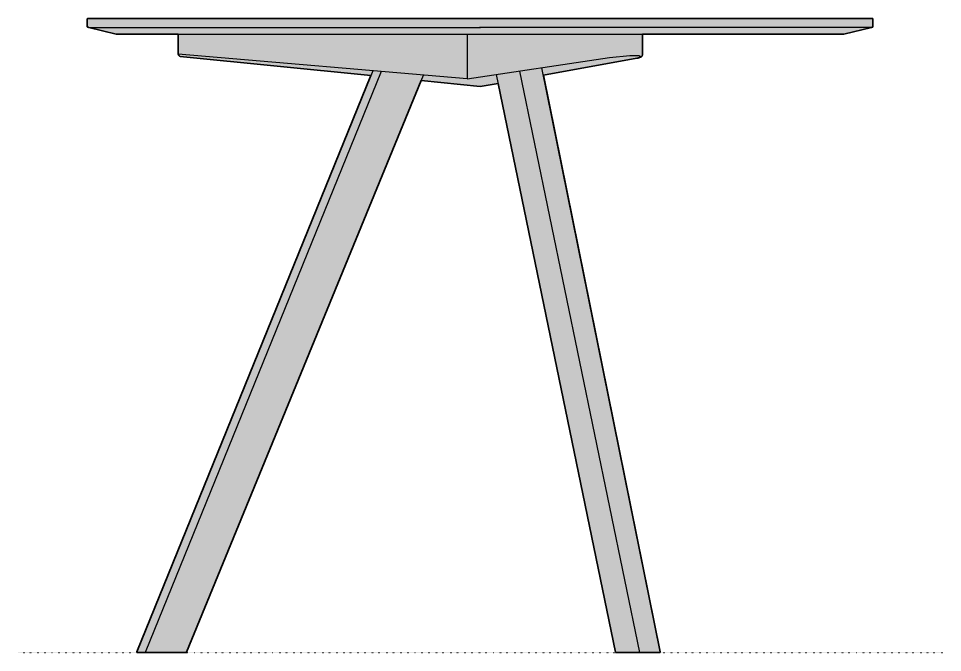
# Model space of a CAD drawing. Header units: millimetres. Extents: x 0 to 2426, y -1359 to 730.
# Drawn here: x 1362 to 2426, y 0 to 730 of the extents above; entities that cross this region are included whole.
import ezdxf

# ---------------------------------------------------------------- set-up
doc = ezdxf.new("R2010")
doc.units = ezdxf.units.MM
doc.linetypes.add('Dots', pattern=[1, 0, -1])
doc.layers.add('Blocks', color=7, linetype='Continuous')
doc.layers.add('Blocks$Fill', color=7, linetype='Continuous', true_color=0xffffff)
for name, color, linetype, lineweight, true_color in [('Blocks$Inner', 7, 'Continuous', 25, 0x007f00), ('Blocks$Outline', 7, 'Continuous', 35, 0xff3f3f), ('Groud', 7, 'Dots', 25, 0x243775)]:
    doc.layers.add(name, color=color, linetype=linetype, lineweight=lineweight, true_color=true_color)

# ---------------------------------------------------------------- blocks, each defined once
blk = doc.blocks.new('CPH 20 Dining Table Ø90 Side')
at = {"layer": 'Blocks$Fill'}
blk.add_hatch(color=256, dxfattribs=at).paths.add_polyline_path([(983.2, 730.1), (532, 730.1), (79.9, 730.1), (79.8, 730.1), (79.8, 730.1), (79.8, 730.1), (79.8, 730.1), (79.7, 730.1), (79.7, 730.1), (79.7, 730.1), (79.7, 730.1), (79.6, 730), (79.6, 730), (79.6, 730), (79.6, 730), (79.5, 730), (79.5, 730), (79.5, 730), (79.5, 730), (79.5, 729.9), (79.4, 729.9), (79.4, 729.9), (79.4, 729.9), (79.4, 729.9), (79.4, 729.9), (79.4, 729.8), (79.3, 729.8), (79.3, 729.8), (79.3, 729.8), (79.3, 729.8), (79.3, 729.7), (79.3, 729.7), (79.3, 729.7), (79.2, 729.7), (79.2, 729.7), (79.2, 729.6), (79.2, 729.6), (79.2, 729.6), (79.2, 729.6), (79.2, 729.5), (79.2, 729.5), (79.2, 729.5), (79.2, 729.5), (79.2, 729.4), (79.2, 720.9), (79.2, 720.9), (79.2, 720.8), (79.2, 720.8), (79.2, 720.8), (79.2, 720.7), (79.2, 720.7), (79.2, 720.7), (79.2, 720.7), (79.2, 720.6), (79.2, 720.6), (79.2, 720.6), (79.2, 720.6), (79.2, 720.5), (79.2, 720.5), (79.2, 720.5), (79.3, 720.5), (79.3, 720.4), (79.3, 720.4), (79.3, 720.4), (79.3, 720.4), (79.3, 720.3), (79.3, 720.3), (79.4, 720.3), (79.4, 720.3), (79.4, 720.3), (79.4, 720.2), (79.4, 720.2), (79.5, 720.2), (79.5, 720.2), (79.6, 720.1), (79.7, 720.1), (79.8, 720), (79.9, 720), (80, 720), (80.2, 719.9), (80.3, 719.9), (80.4, 719.9), (80.5, 719.8), (80.6, 719.8), (80.8, 719.8), (112.6, 712.1), (183.9, 712.1), (183.9, 689.1), (183.9, 689), (184, 688.9), (184, 688.8), (184, 688.7), (184.1, 688.6), (184.1, 688.5), (184.1, 688.4), (184.2, 688.3), (184.2, 688.2), (184.3, 688.1), (184.3, 688), (184.4, 687.9), (184.4, 687.8), (184.5, 687.7), (184.6, 687.6), (184.6, 687.5), (184.7, 687.4), (184.8, 687.3), (184.9, 687.3), (185, 687.2), (185, 687.1), (185.1, 687), (185.2, 687), (185.3, 686.9), (185.4, 686.8), (185.5, 686.8), (185.6, 686.7), (185.7, 686.7), (185.8, 686.6), (185.9, 686.6), (186, 686.5), (186.1, 686.5), (405.7, 664.3), (136.4, 0.7), (136.4, 0.7), (136.4, 0.7), (136.4, 0.6), (136.4, 0.6), (136.4, 0.6), (136.4, 0.6), (136.4, 0.6), (136.4, 0.6), (136.4, 0.5), (136.4, 0.5), (136.4, 0.5), (136.4, 0.5), (136.4, 0.5), (136.4, 0.5), (136.4, 0.4), (136.4, 0.4), (136.4, 0.4), (136.4, 0.4), (136.4, 0.4), (136.4, 0.4), (136.4, 0.3), (136.4, 0.3), (136.4, 0.3), (136.4, 0.3), (136.4, 0.3), (136.4, 0.3), (136.4, 0.2), (136.5, 0.2), (136.5, 0.2), (136.5, 0.2), (136.5, 0.2), (136.5, 0.2), (136.5, 0.2), (136.5, 0.1), (136.5, 0.1), (136.5, 0.1), (136.6, 0.1), (136.6, 0.1), (136.6, 0.1), (136.6, 0.1), (136.6, 0.1), (136.6, 0.1), (136.6, 0.1), (136.7, 0), (136.7, 0), (136.7, 0), (136.7, 0), (136.7, 0), (136.7, 0), (136.8, 0), (136.8, 0), (136.8, 0), (136.8, 0), (136.8, 0), (136.8, 0), (136.9, 0), (136.9, 0), (193.1, 0), (193.1, 0), (193.1, 0), (193.2, 0), (193.2, 0), (193.2, 0), (193.2, 0), (193.2, 0), (193.2, 0), (193.3, 0), (193.3, 0), (193.3, 0), (193.3, 0), (193.3, 0.1), (193.3, 0.1), (193.4, 0.1), (193.4, 0.1), (193.4, 0.1), (193.4, 0.1), (193.4, 0.1), (193.4, 0.1), (193.4, 0.1), (193.5, 0.1), (193.5, 0.2), (193.5, 0.2), (193.5, 0.2), (193.5, 0.2), (193.5, 0.2), (193.5, 0.2), (193.5, 0.2), (193.5, 0.2), (193.6, 0.3), (193.6, 0.3), (193.6, 0.3), (193.6, 0.3), (463.6, 658.5), (531.7, 651.7), (552.2, 655.4), (687.3, 0.4), (687.3, 0.4), (687.3, 0.4), (687.3, 0.3), (687.4, 0.3), (687.4, 0.3), (687.4, 0.3), (687.4, 0.3), (687.4, 0.3), (687.4, 0.3), (687.4, 0.2), (687.4, 0.2), (687.4, 0.2), (687.4, 0.2), (687.4, 0.2), (687.4, 0.2), (687.5, 0.2), (687.5, 0.1), (687.5, 0.1), (687.5, 0.1), (687.5, 0.1), (687.5, 0.1), (687.5, 0.1), (687.5, 0.1), (687.6, 0.1), (687.6, 0.1), (687.6, 0.1), (687.6, 0), (687.6, 0), (687.6, 0), (687.7, 0), (687.7, 0), (687.7, 0), (687.7, 0), (687.7, 0), (687.7, 0), (687.8, 0), (687.8, 0), (687.8, 0), (687.8, 0), (687.8, 0), (738.4, 0), (738.4, 0), (738.4, 0), (738.4, 0), (738.4, 0), (738.5, 0), (738.5, 0), (738.5, 0), (738.5, 0), (738.5, 0), (738.5, 0), (738.6, 0), (738.6, 0), (738.6, 0.1), (738.6, 0.1), (738.6, 0.1), (738.6, 0.1), (738.7, 0.1), (738.7, 0.1), (738.7, 0.1), (738.7, 0.1), (738.7, 0.1), (738.7, 0.1), (738.7, 0.2), (738.7, 0.2), (738.8, 0.2), (738.8, 0.2), (738.8, 0.2), (738.8, 0.2), (738.8, 0.2), (738.8, 0.2), (738.8, 0.3), (738.8, 0.3), (738.8, 0.3), (738.8, 0.3), (738.8, 0.3), (738.9, 0.3), (738.9, 0.4), (738.9, 0.4), (738.9, 0.4), (738.9, 0.4), (738.9, 0.4), (738.9, 0.4), (738.9, 0.5), (738.9, 0.5), (738.9, 0.5), (738.9, 0.5), (738.9, 0.5), (738.9, 0.5), (738.9, 0.6), (738.9, 0.6), (738.9, 0.6), (604.4, 664.9), (712.1, 684.3), (712.7, 684.4), (713.3, 684.5), (713.8, 684.6), (714.4, 684.8), (715, 685), (715.5, 685.1), (716, 685.4), (716.6, 685.6), (717.1, 685.8), (717.2, 685.9), (717.3, 686), (717.4, 686.1), (717.5, 686.2), (717.6, 686.3), (717.7, 686.4), (717.8, 686.5), (717.9, 686.7), (717.9, 686.8), (718, 686.9), (718.1, 687), (718.2, 687.1), (718.2, 687.3), (718.3, 687.4), (718.3, 687.5), (718.4, 687.7), (718.4, 687.8), (718.5, 687.9), (718.5, 688.1), (718.5, 688.2), (718.6, 688.3), (718.6, 688.5), (718.6, 688.6), (718.6, 688.8), (718.6, 688.9), (718.6, 712.1), (950.5, 712.1), (982.3, 719.8), (982.4, 719.8), (982.5, 719.8), (982.6, 719.9), (982.8, 719.9), (982.9, 719.9), (983, 720), (983.1, 720), (983.2, 720), (983.3, 720.1), (983.5, 720.1), (983.6, 720.2), (983.6, 720.2), (983.6, 720.2), (983.6, 720.2), (983.6, 720.3), (983.7, 720.3), (983.7, 720.3), (983.7, 720.3), (983.7, 720.3), (983.7, 720.4), (983.7, 720.4), (983.8, 720.4), (983.8, 720.4), (983.8, 720.5), (983.8, 720.5), (983.8, 720.5), (983.8, 720.5), (983.8, 720.6), (983.8, 720.6), (983.8, 720.6), (983.9, 720.6), (983.9, 720.7), (983.9, 720.7), (983.9, 720.7), (983.9, 720.7), (983.9, 720.8), (983.9, 720.8), (983.9, 720.8), (983.9, 720.9), (983.9, 720.9), (983.9, 729.4), (983.9, 729.5), (983.9, 729.5), (983.9, 729.5), (983.9, 729.5), (983.8, 729.6), (983.8, 729.6), (983.8, 729.6), (983.8, 729.6), (983.8, 729.7), (983.8, 729.7), (983.8, 729.7), (983.8, 729.7), (983.8, 729.7), (983.8, 729.8), (983.7, 729.8), (983.7, 729.8), (983.7, 729.8), (983.7, 729.8), (983.7, 729.9), (983.7, 729.9), (983.6, 729.9), (983.6, 729.9), (983.6, 729.9), (983.6, 729.9), (983.6, 730), (983.5, 730), (983.5, 730), (983.5, 730), (983.5, 730), (983.4, 730), (983.4, 730), (983.4, 730), (983.4, 730.1), (983.4, 730.1), (983.3, 730.1), (983.3, 730.1), (983.3, 730.1), (983.3, 730.1), (983.2, 730.1), (983.2, 730.1)], flags=0)
at = {"layer": 'Blocks$Inner'}
for p, q in [((80.8, 719.8), (532, 719.8)), ((982.3, 719.8), (531, 719.8)), ((417.4, 669.2), (145.8, 0)), ((576.8, 669.6), (715, 0))]:
    blk.add_line(p, q, dxfattribs=at)
for points in [[(532, 730.1), (79.9, 730.1), (79.8, 730.1), (79.8, 730.1), (79.8, 730.1), (79.8, 730.1), (79.7, 730.1), (79.7, 730.1), (79.7, 730.1), (79.7, 730.1), (79.6, 730), (79.6, 730), (79.6, 730), (79.6, 730), (79.5, 730), (79.5, 730), (79.5, 730), (79.5, 730), (79.5, 729.9), (79.4, 729.9), (79.4, 729.9), (79.4, 729.9), (79.4, 729.9), (79.4, 729.9), (79.4, 729.8), (79.3, 729.8), (79.3, 729.8), (79.3, 729.8), (79.3, 729.8), (79.3, 729.7), (79.3, 729.7), (79.3, 729.7), (79.2, 729.7), (79.2, 729.7), (79.2, 729.6), (79.2, 729.6), (79.2, 729.6), (79.2, 729.6), (79.2, 729.5), (79.2, 729.5), (79.2, 729.5), (79.2, 729.5), (79.2, 729.4), (79.2, 720.9), (79.2, 720.9), (79.2, 720.8), (79.2, 720.8), (79.2, 720.8), (79.2, 720.7), (79.2, 720.7), (79.2, 720.7), (79.2, 720.7), (79.2, 720.6), (79.2, 720.6), (79.2, 720.6), (79.2, 720.6), (79.2, 720.5), (79.2, 720.5), (79.2, 720.5), (79.3, 720.5), (79.3, 720.4), (79.3, 720.4), (79.3, 720.4), (79.3, 720.4), (79.3, 720.3), (79.3, 720.3), (79.4, 720.3), (79.4, 720.3), (79.4, 720.3), (79.4, 720.2), (79.4, 720.2), (79.5, 720.2), (79.5, 720.2), (79.6, 720.1), (79.7, 720.1), (79.8, 720), (79.9, 720), (80, 720), (80.2, 719.9), (80.3, 719.9), (80.4, 719.9), (80.5, 719.8), (80.6, 719.8), (80.8, 719.8), (112.6, 712.1), (950.5, 712.1), (982.3, 719.8), (982.4, 719.8), (982.5, 719.8), (982.6, 719.9), (982.8, 719.9), (982.9, 719.9), (983, 720), (983.1, 720), (983.2, 720), (983.3, 720.1), (983.5, 720.1), (983.6, 720.2), (983.6, 720.2), (983.6, 720.2), (983.6, 720.2), (983.6, 720.3), (983.7, 720.3), (983.7, 720.3), (983.7, 720.3), (983.7, 720.3), (983.7, 720.4), (983.7, 720.4), (983.8, 720.4), (983.8, 720.4), (983.8, 720.5), (983.8, 720.5), (983.8, 720.5), (983.8, 720.5), (983.8, 720.6), (983.8, 720.6), (983.8, 720.6), (983.9, 720.6), (983.9, 720.7), (983.9, 720.7), (983.9, 720.7), (983.9, 720.7), (983.9, 720.8), (983.9, 720.8), (983.9, 720.8), (983.9, 720.9), (983.9, 720.9), (983.9, 729.4), (983.9, 729.5), (983.9, 729.5), (983.9, 729.5), (983.9, 729.5), (983.8, 729.6), (983.8, 729.6), (983.8, 729.6), (983.8, 729.6), (983.8, 729.7), (983.8, 729.7), (983.8, 729.7), (983.8, 729.7), (983.8, 729.7), (983.8, 729.8), (983.7, 729.8), (983.7, 729.8), (983.7, 729.8), (983.7, 729.8), (983.7, 729.9), (983.7, 729.9), (983.6, 729.9), (983.6, 729.9), (983.6, 729.9), (983.6, 729.9), (983.6, 730), (983.5, 730), (983.5, 730), (983.5, 730), (983.5, 730), (983.4, 730), (983.4, 730), (983.4, 730), (983.4, 730.1), (983.4, 730.1), (983.3, 730.1), (983.3, 730.1), (983.3, 730.1), (983.3, 730.1), (983.2, 730.1), (983.2, 730.1), (983.2, 730.1), (531, 730.1)], [(516.6, 712.6), (516.6, 660.7), (183.9, 689.1), (183.9, 712.1)], [(516.6, 660.7), (680.5, 685), (703.8, 687.6), (708.8, 687.6), (712.8, 687.6), (713.1, 687.5), (713.3, 687.5), (713.6, 687.5), (713.8, 687.4), (714.1, 687.4), (714.3, 687.3), (714.6, 687.2), (714.8, 687.1), (715.1, 687.1), (715.3, 687), (715.5, 686.8), (715.8, 686.7), (716, 686.6), (716.2, 686.5), (716.4, 686.3), (717.1, 685.8), (717.2, 685.9), (717.3, 686), (717.4, 686.1), (717.5, 686.2), (717.6, 686.3), (717.7, 686.4), (717.8, 686.5), (717.9, 686.7), (717.9, 686.8), (718, 686.9), (718.1, 687), (718.2, 687.1), (718.2, 687.3), (718.3, 687.4), (718.3, 687.5), (718.4, 687.7), (718.4, 687.8), (718.5, 687.9), (718.5, 688.1), (718.5, 688.2), (718.6, 688.3), (718.6, 688.5), (718.6, 688.6), (718.6, 688.8), (718.6, 688.9), (718.6, 712.1)], [(183.9, 689.1), (183.9, 689), (184, 688.9), (184, 688.8), (184, 688.7), (184.1, 688.6), (184.1, 688.5), (184.1, 688.4), (184.2, 688.3), (184.2, 688.2), (184.3, 688.1), (184.3, 688), (184.4, 687.9), (184.4, 687.8), (184.5, 687.7), (184.6, 687.6), (184.6, 687.5), (184.7, 687.4), (184.8, 687.3), (184.9, 687.3), (185, 687.2), (185, 687.1), (185.1, 687), (185.2, 687), (185.3, 686.9), (185.4, 686.8), (185.5, 686.8), (185.6, 686.7), (185.7, 686.7), (185.8, 686.6), (185.9, 686.6), (186, 686.5), (186.1, 686.5), (405.7, 664.3)], [(604.4, 664.9), (712.1, 684.3), (712.7, 684.4), (713.3, 684.5), (713.8, 684.6), (714.4, 684.8), (715, 685), (715.5, 685.1), (716, 685.4), (716.6, 685.6), (717.1, 685.8)], [(550.1, 665.7), (687.3, 0.4), (687.3, 0.4), (687.3, 0.4), (687.3, 0.3), (687.4, 0.3), (687.4, 0.3), (687.4, 0.3), (687.4, 0.3), (687.4, 0.3), (687.4, 0.3), (687.4, 0.2), (687.4, 0.2), (687.4, 0.2), (687.4, 0.2), (687.4, 0.2), (687.4, 0.2), (687.5, 0.2), (687.5, 0.1), (687.5, 0.1), (687.5, 0.1), (687.5, 0.1), (687.5, 0.1), (687.5, 0.1), (687.5, 0.1), (687.6, 0.1), (687.6, 0.1), (687.6, 0.1), (687.6, 0), (687.6, 0), (687.6, 0), (687.7, 0), (687.7, 0), (687.7, 0), (687.7, 0), (687.7, 0), (687.7, 0), (687.8, 0), (687.8, 0), (687.8, 0), (687.8, 0), (687.8, 0), (738.4, 0), (738.4, 0), (738.4, 0), (738.4, 0), (738.4, 0), (738.5, 0), (738.5, 0), (738.5, 0), (738.5, 0), (738.5, 0), (738.5, 0), (738.6, 0), (738.6, 0), (738.6, 0.1), (738.6, 0.1), (738.6, 0.1), (738.6, 0.1), (738.7, 0.1), (738.7, 0.1), (738.7, 0.1), (738.7, 0.1), (738.7, 0.1), (738.7, 0.1), (738.7, 0.2), (738.7, 0.2), (738.8, 0.2), (738.8, 0.2), (738.8, 0.2), (738.8, 0.2), (738.8, 0.2), (738.8, 0.2), (738.8, 0.3), (738.8, 0.3), (738.8, 0.3), (738.8, 0.3), (738.8, 0.3), (738.9, 0.3), (738.9, 0.4), (738.9, 0.4), (738.9, 0.4), (738.9, 0.4), (738.9, 0.4), (738.9, 0.4), (738.9, 0.5), (738.9, 0.5), (738.9, 0.5), (738.9, 0.5), (738.9, 0.5), (738.9, 0.5), (738.9, 0.6), (738.9, 0.6), (738.9, 0.6), (602.7, 673.4)], [(408, 670), (136.4, 0.7), (136.4, 0.7), (136.4, 0.7), (136.4, 0.6), (136.4, 0.6), (136.4, 0.6), (136.4, 0.6), (136.4, 0.6), (136.4, 0.6), (136.4, 0.5), (136.4, 0.5), (136.4, 0.5), (136.4, 0.5), (136.4, 0.5), (136.4, 0.5), (136.4, 0.4), (136.4, 0.4), (136.4, 0.4), (136.4, 0.4), (136.4, 0.4), (136.4, 0.4), (136.4, 0.3), (136.4, 0.3), (136.4, 0.3), (136.4, 0.3), (136.4, 0.3), (136.4, 0.3), (136.4, 0.2), (136.5, 0.2), (136.5, 0.2), (136.5, 0.2), (136.5, 0.2), (136.5, 0.2), (136.5, 0.2), (136.5, 0.1), (136.5, 0.1), (136.5, 0.1), (136.6, 0.1), (136.6, 0.1), (136.6, 0.1), (136.6, 0.1), (136.6, 0.1), (136.6, 0.1), (136.6, 0.1), (136.7, 0), (136.7, 0), (136.7, 0), (136.7, 0), (136.7, 0), (136.7, 0), (136.8, 0), (136.8, 0), (136.8, 0), (136.8, 0), (136.8, 0), (136.8, 0), (136.9, 0), (136.9, 0), (193.1, 0), (193.1, 0), (193.1, 0), (193.2, 0), (193.2, 0), (193.2, 0), (193.2, 0), (193.2, 0), (193.2, 0), (193.3, 0), (193.3, 0), (193.3, 0), (193.3, 0), (193.3, 0.1), (193.3, 0.1), (193.4, 0.1), (193.4, 0.1), (193.4, 0.1), (193.4, 0.1), (193.4, 0.1), (193.4, 0.1), (193.4, 0.1), (193.5, 0.1), (193.5, 0.2), (193.5, 0.2), (193.5, 0.2), (193.5, 0.2), (193.5, 0.2), (193.5, 0.2), (193.5, 0.2), (193.5, 0.2), (193.6, 0.3), (193.6, 0.3), (193.6, 0.3), (193.6, 0.3), (466.2, 665)], [(463.6, 658.5), (531.7, 651.7), (552.2, 655.4)]]:
    blk.add_lwpolyline(points, dxfattribs=at)
at = {"layer": 'Blocks$Outline'}
for points in [[(79.3, 729.7), (79.2, 729.7)], [(79.2, 729.7), (79.2, 729.7)], [(79.2, 729.7), (79.2, 729.6)], [(79.2, 729.6), (79.2, 729.6)], [(79.2, 729.6), (79.2, 729.6)], [(79.2, 729.6), (79.2, 729.6)], [(79.2, 729.6), (79.2, 729.5)], [(79.2, 729.5), (79.2, 729.5)], [(79.2, 729.5), (79.2, 729.5)], [(79.2, 729.5), (79.2, 729.5)], [(79.2, 729.5), (79.2, 729.4)], [(79.2, 729.4), (79.2, 720.9)], [(79.4, 729.8), (79.3, 729.8)], [(79.3, 729.8), (79.3, 729.8)], [(79.3, 729.8), (79.3, 729.8)], [(79.3, 729.8), (79.3, 729.8)], [(79.3, 729.8), (79.3, 729.7)], [(79.3, 729.7), (79.3, 729.7)], [(79.3, 729.7), (79.3, 729.7)], [(79.5, 729.9), (79.4, 729.9)], [(79.4, 729.9), (79.4, 729.9)], [(79.4, 729.9), (79.4, 729.9)], [(79.4, 729.9), (79.4, 729.9)], [(79.4, 729.9), (79.4, 729.9)], [(79.4, 729.9), (79.4, 729.8)], [(79.6, 730), (79.5, 730)], [(79.5, 730), (79.5, 730)], [(79.5, 730), (79.5, 730)], [(79.5, 730), (79.5, 730)], [(79.5, 730), (79.5, 729.9)], [(79.7, 730.1), (79.6, 730)], [(79.6, 730), (79.6, 730)], [(79.6, 730), (79.6, 730)], [(79.6, 730), (79.6, 730)], [(79.8, 730.1), (79.7, 730.1)], [(79.7, 730.1), (79.7, 730.1)], [(79.7, 730.1), (79.7, 730.1)], [(79.7, 730.1), (79.7, 730.1)], [(79.9, 730.1), (79.8, 730.1)], [(79.8, 730.1), (79.8, 730.1)], [(79.8, 730.1), (79.8, 730.1)], [(79.8, 730.1), (79.8, 730.1)], [(532, 730.1), (79.9, 730.1)], [(983.2, 730.1), (532, 730.1)], [(983.3, 730.1), (983.2, 730.1)], [(983.2, 730.1), (983.2, 730.1)], [(983.2, 730.1), (983.2, 730.1)], [(983.4, 730.1), (983.3, 730.1)], [(983.3, 730.1), (983.3, 730.1)], [(983.3, 730.1), (983.3, 730.1)], [(983.3, 730.1), (983.3, 730.1)], [(983.4, 730), (983.4, 730.1)], [(983.4, 730.1), (983.4, 730.1)], [(983.5, 730), (983.4, 730)], [(983.4, 730), (983.4, 730)], [(983.4, 730), (983.4, 730)], [(983.6, 730), (983.5, 730)], [(983.5, 730), (983.5, 730)], [(983.5, 730), (983.5, 730)], [(983.5, 730), (983.5, 730)], [(983.6, 729.9), (983.6, 730)], [(983.7, 729.9), (983.6, 729.9)], [(983.6, 729.9), (983.6, 729.9)], [(983.6, 729.9), (983.6, 729.9)], [(983.6, 729.9), (983.6, 729.9)], [(983.7, 729.8), (983.7, 729.9)], [(983.7, 729.9), (983.7, 729.9)], [(983.8, 729.8), (983.7, 729.8)], [(983.7, 729.8), (983.7, 729.8)], [(983.7, 729.8), (983.7, 729.8)], [(983.7, 729.8), (983.7, 729.8)], [(983.8, 729.7), (983.8, 729.8)], [(983.8, 729.6), (983.8, 729.7)], [(983.8, 729.7), (983.8, 729.7)], [(983.8, 729.7), (983.8, 729.7)], [(983.8, 729.7), (983.8, 729.7)], [(983.8, 729.7), (983.8, 729.7)], [(983.9, 729.5), (983.8, 729.6)], [(983.8, 729.6), (983.8, 729.6)], [(983.8, 729.6), (983.8, 729.6)], [(983.8, 729.6), (983.8, 729.6)], [(983.9, 729.4), (983.9, 729.5)], [(983.9, 729.5), (983.9, 729.5)], [(983.9, 729.5), (983.9, 729.5)], [(983.9, 729.5), (983.9, 729.5)], [(983.9, 720.9), (983.9, 729.4)], [(79.2, 720.9), (79.2, 720.9)], [(79.2, 720.9), (79.2, 720.8)], [(79.2, 720.8), (79.2, 720.8)], [(79.2, 720.8), (79.2, 720.8)], [(79.2, 720.8), (79.2, 720.7)], [(79.2, 720.7), (79.2, 720.7)], [(79.2, 720.7), (79.2, 720.7)], [(79.2, 720.7), (79.2, 720.7)], [(79.2, 720.7), (79.2, 720.6)], [(79.2, 720.6), (79.2, 720.6)], [(79.2, 720.6), (79.2, 720.6)], [(79.2, 720.6), (79.2, 720.6)], [(79.2, 720.6), (79.2, 720.5)], [(79.2, 720.5), (79.2, 720.5)], [(79.2, 720.5), (79.2, 720.5)], [(79.2, 720.5), (79.3, 720.5)], [(79.3, 720.5), (79.3, 720.4)], [(79.3, 720.4), (79.3, 720.4)], [(79.3, 720.4), (79.3, 720.4)], [(79.3, 720.4), (79.3, 720.4)], [(79.3, 720.4), (79.3, 720.3)], [(79.3, 720.3), (79.3, 720.3)], [(79.3, 720.3), (79.4, 720.3)], [(79.4, 720.3), (79.4, 720.3)], [(79.4, 720.3), (79.4, 720.3)], [(79.4, 720.3), (79.4, 720.2)], [(79.4, 720.2), (79.4, 720.2)], [(79.4, 720.2), (79.5, 720.2)], [(79.5, 720.2), (79.5, 720.2)], [(79.5, 720.2), (79.6, 720.1)], [(79.6, 720.1), (79.7, 720.1)], [(79.7, 720.1), (79.8, 720)], [(79.8, 720), (79.9, 720)], [(79.9, 720), (80, 720)], [(80, 720), (80.2, 719.9)], [(80.2, 719.9), (80.3, 719.9)], [(80.3, 719.9), (80.4, 719.9)], [(80.4, 719.9), (80.5, 719.8)], [(80.5, 719.8), (80.6, 719.8)], [(80.6, 719.8), (80.8, 719.8)], [(80.8, 719.8), (112.6, 712.1)], [(950.5, 712.1), (982.3, 719.8)], [(982.3, 719.8), (982.4, 719.8)], [(982.4, 719.8), (982.5, 719.8)], [(982.5, 719.8), (982.6, 719.9)], [(982.6, 719.9), (982.8, 719.9)], [(982.8, 719.9), (982.9, 719.9)], [(982.9, 719.9), (983, 720)], [(983, 720), (983.1, 720)], [(983.1, 720), (983.2, 720)], [(983.2, 720), (983.3, 720.1)], [(983.3, 720.1), (983.5, 720.1)], [(983.5, 720.1), (983.6, 720.2)], [(983.6, 720.2), (983.6, 720.3)], [(983.6, 720.3), (983.7, 720.3)], [(983.6, 720.2), (983.6, 720.2)], [(983.6, 720.2), (983.6, 720.2)], [(983.6, 720.2), (983.6, 720.2)], [(983.7, 720.3), (983.7, 720.4)], [(983.7, 720.4), (983.7, 720.4)], [(983.7, 720.4), (983.8, 720.4)], [(983.7, 720.3), (983.7, 720.3)], [(983.7, 720.3), (983.7, 720.3)], [(983.7, 720.3), (983.7, 720.3)], [(983.8, 720.5), (983.8, 720.6)], [(983.8, 720.6), (983.8, 720.6)], [(983.8, 720.6), (983.8, 720.6)], [(983.8, 720.6), (983.9, 720.6)], [(983.8, 720.4), (983.8, 720.5)], [(983.8, 720.5), (983.8, 720.5)], [(983.8, 720.5), (983.8, 720.5)], [(983.8, 720.5), (983.8, 720.5)], [(983.8, 720.4), (983.8, 720.4)], [(983.9, 720.8), (983.9, 720.9)], [(983.9, 720.9), (983.9, 720.9)], [(983.9, 720.7), (983.9, 720.8)], [(983.9, 720.8), (983.9, 720.8)], [(983.9, 720.8), (983.9, 720.8)], [(983.9, 720.6), (983.9, 720.7)], [(983.9, 720.7), (983.9, 720.7)], [(983.9, 720.7), (983.9, 720.7)], [(983.9, 720.7), (983.9, 720.7)], [(112.6, 712.1), (183.9, 712.1)], [(183.9, 712.1), (183.9, 689.1)], [(718.6, 688.9), (718.6, 712.1)], [(718.6, 712.1), (950.5, 712.1)], [(183.9, 689.1), (183.9, 689)], [(183.9, 689), (184, 688.9)], [(184, 688.9), (184, 688.8)], [(184, 688.8), (184, 688.7)], [(184, 688.7), (184.1, 688.6)], [(184.1, 688.6), (184.1, 688.5)], [(184.1, 688.5), (184.1, 688.4)], [(184.1, 688.4), (184.2, 688.3)], [(184.2, 688.3), (184.2, 688.2)], [(184.2, 688.2), (184.3, 688.1)], [(184.3, 688.1), (184.3, 688)], [(184.3, 688), (184.4, 687.9)], [(184.4, 687.9), (184.4, 687.8)], [(184.4, 687.8), (184.5, 687.7)], [(184.5, 687.7), (184.6, 687.6)], [(184.6, 687.6), (184.6, 687.5)], [(184.6, 687.5), (184.7, 687.4)], [(184.7, 687.4), (184.8, 687.3)], [(184.8, 687.3), (184.9, 687.3)], [(184.9, 687.3), (185, 687.2)], [(185, 687.2), (185, 687.1)], [(185, 687.1), (185.1, 687)], [(185.1, 687), (185.2, 687)], [(185.2, 687), (185.3, 686.9)], [(185.3, 686.9), (185.4, 686.8)], [(185.4, 686.8), (185.5, 686.8)], [(185.5, 686.8), (185.6, 686.7)], [(185.6, 686.7), (185.7, 686.7)], [(185.7, 686.7), (185.8, 686.6)], [(185.8, 686.6), (185.9, 686.6)], [(185.9, 686.6), (186, 686.5)], [(186, 686.5), (186.1, 686.5)], [(186.1, 686.5), (405.7, 664.3)], [(604.4, 664.9), (712.1, 684.3)], [(712.1, 684.3), (712.7, 684.4)], [(712.7, 684.4), (713.3, 684.5)], [(713.3, 684.5), (713.8, 684.6)], [(713.8, 684.6), (714.4, 684.8)], [(714.4, 684.8), (715, 685)], [(715, 685), (715.5, 685.1)], [(715.5, 685.1), (716, 685.4)], [(716, 685.4), (716.6, 685.6)], [(716.6, 685.6), (717.1, 685.8)], [(717.1, 685.8), (717.2, 685.9)], [(717.2, 685.9), (717.3, 686)], [(717.3, 686), (717.4, 686.1)], [(717.4, 686.1), (717.5, 686.2)], [(717.5, 686.2), (717.6, 686.3)], [(717.6, 686.3), (717.7, 686.4)], [(717.7, 686.4), (717.8, 686.5)], [(717.8, 686.5), (717.9, 686.7)], [(717.9, 686.8), (718, 686.9)], [(717.9, 686.7), (717.9, 686.8)], [(718, 686.9), (718.1, 687)], [(718.1, 687), (718.2, 687.1)], [(718.2, 687.3), (718.3, 687.4)], [(718.2, 687.1), (718.2, 687.3)], [(718.3, 687.5), (718.4, 687.7)], [(718.3, 687.4), (718.3, 687.5)], [(718.4, 687.8), (718.5, 687.9)], [(718.4, 687.7), (718.4, 687.8)], [(718.5, 688.2), (718.6, 688.3)], [(718.5, 688.1), (718.5, 688.2)], [(718.5, 687.9), (718.5, 688.1)], [(718.6, 688.8), (718.6, 688.9)], [(718.6, 688.6), (718.6, 688.8)], [(718.6, 688.5), (718.6, 688.6)], [(718.6, 688.3), (718.6, 688.5)], [(405.7, 664.3), (136.4, 0.7)], [(738.9, 0.6), (604.4, 664.9)], [(193.6, 0.3), (463.6, 658.5)], [(463.6, 658.5), (531.7, 651.7)], [(531.7, 651.7), (552.2, 655.4)], [(552.2, 655.4), (687.3, 0.4)], [(136.4, 0.7), (136.4, 0.7)], [(136.4, 0.7), (136.4, 0.7)], [(136.4, 0.7), (136.4, 0.6)], [(136.4, 0.6), (136.4, 0.6)], [(136.4, 0.6), (136.4, 0.6)], [(136.4, 0.6), (136.4, 0.6)], [(136.4, 0.6), (136.4, 0.6)], [(136.4, 0.6), (136.4, 0.6)], [(136.4, 0.6), (136.4, 0.5)], [(136.4, 0.5), (136.4, 0.5)], [(136.4, 0.5), (136.4, 0.5)], [(136.4, 0.5), (136.4, 0.5)], [(136.4, 0.5), (136.4, 0.5)], [(136.4, 0.5), (136.4, 0.5)], [(136.4, 0.5), (136.4, 0.4)], [(136.4, 0.4), (136.4, 0.4)], [(136.4, 0.4), (136.4, 0.4)], [(136.4, 0.4), (136.4, 0.4)], [(136.4, 0.4), (136.4, 0.4)], [(136.4, 0.4), (136.4, 0.4)], [(136.4, 0.4), (136.4, 0.3)], [(136.4, 0.3), (136.4, 0.3)], [(136.4, 0.3), (136.4, 0.3)], [(136.4, 0.3), (136.4, 0.3)], [(136.4, 0.3), (136.4, 0.3)], [(136.4, 0.3), (136.4, 0.3)], [(136.4, 0.3), (136.4, 0.2)], [(136.4, 0.2), (136.5, 0.2)], [(136.5, 0.2), (136.5, 0.2)], [(136.5, 0.2), (136.5, 0.2)], [(136.5, 0.2), (136.5, 0.2)], [(136.5, 0.2), (136.5, 0.2)], [(136.5, 0.2), (136.5, 0.2)], [(136.5, 0.2), (136.5, 0.1)], [(136.5, 0.1), (136.5, 0.1)], [(136.5, 0.1), (136.5, 0.1)], [(136.5, 0.1), (136.6, 0.1)], [(136.6, 0.1), (136.6, 0.1)], [(136.6, 0.1), (136.6, 0.1)], [(136.6, 0.1), (136.6, 0.1)], [(136.6, 0.1), (136.6, 0.1)], [(136.6, 0.1), (136.6, 0.1)], [(136.6, 0.1), (136.6, 0.1)], [(136.6, 0.1), (136.7, 0)], [(136.7, 0), (136.7, 0)], [(136.7, 0), (136.7, 0)], [(136.7, 0), (136.7, 0)], [(136.7, 0), (136.7, 0)], [(136.7, 0), (136.7, 0)], [(136.7, 0), (136.8, 0)], [(136.8, 0), (136.8, 0)], [(136.8, 0), (136.8, 0)], [(136.8, 0), (136.8, 0)], [(136.8, 0), (136.8, 0)], [(136.8, 0), (136.8, 0)], [(136.8, 0), (136.9, 0)], [(136.9, 0), (136.9, 0)], [(136.9, 0), (193.1, 0)], [(193.1, 0), (193.1, 0)], [(193.1, 0), (193.1, 0)], [(193.1, 0), (193.2, 0)], [(193.2, 0), (193.2, 0)], [(193.2, 0), (193.2, 0)], [(193.2, 0), (193.2, 0)], [(193.2, 0), (193.2, 0)], [(193.2, 0), (193.2, 0)], [(193.2, 0), (193.3, 0)], [(193.3, 0), (193.3, 0.1)], [(193.3, 0.1), (193.3, 0.1)], [(193.3, 0.1), (193.4, 0.1)], [(193.3, 0), (193.3, 0)], [(193.3, 0), (193.3, 0)], [(193.3, 0), (193.3, 0)], [(193.4, 0.1), (193.4, 0.1)], [(193.4, 0.1), (193.4, 0.1)], [(193.4, 0.1), (193.4, 0.1)], [(193.4, 0.1), (193.4, 0.1)], [(193.4, 0.1), (193.4, 0.1)], [(193.4, 0.1), (193.4, 0.1)], [(193.4, 0.1), (193.5, 0.1)], [(193.5, 0.2), (193.6, 0.3)], [(193.5, 0.1), (193.5, 0.2)], [(193.5, 0.2), (193.5, 0.2)], [(193.5, 0.2), (193.5, 0.2)], [(193.5, 0.2), (193.5, 0.2)], [(193.5, 0.2), (193.5, 0.2)], [(193.5, 0.2), (193.5, 0.2)], [(193.5, 0.2), (193.5, 0.2)], [(193.5, 0.2), (193.5, 0.2)], [(193.6, 0.3), (193.6, 0.3)], [(193.6, 0.3), (193.6, 0.3)], [(193.6, 0.3), (193.6, 0.3)], [(687.3, 0.4), (687.3, 0.4)], [(687.3, 0.4), (687.3, 0.4)], [(687.3, 0.4), (687.3, 0.3)], [(687.3, 0.3), (687.4, 0.3)], [(687.4, 0.3), (687.4, 0.3)], [(687.4, 0.3), (687.4, 0.3)], [(687.4, 0.3), (687.4, 0.3)], [(687.4, 0.3), (687.4, 0.3)], [(687.4, 0.3), (687.4, 0.3)], [(687.4, 0.3), (687.4, 0.2)], [(687.4, 0.2), (687.4, 0.2)], [(687.4, 0.2), (687.4, 0.2)], [(687.4, 0.2), (687.4, 0.2)], [(687.4, 0.2), (687.4, 0.2)], [(687.4, 0.2), (687.4, 0.2)], [(687.4, 0.2), (687.5, 0.2)], [(687.5, 0.2), (687.5, 0.1)], [(687.5, 0.1), (687.5, 0.1)], [(687.5, 0.1), (687.5, 0.1)], [(687.5, 0.1), (687.5, 0.1)], [(687.5, 0.1), (687.5, 0.1)], [(687.5, 0.1), (687.5, 0.1)], [(687.5, 0.1), (687.5, 0.1)], [(687.5, 0.1), (687.6, 0.1)], [(687.6, 0.1), (687.6, 0.1)], [(687.6, 0.1), (687.6, 0.1)], [(687.6, 0.1), (687.6, 0)], [(687.6, 0), (687.6, 0)], [(687.6, 0), (687.6, 0)], [(687.6, 0), (687.7, 0)], [(687.7, 0), (687.7, 0)], [(687.7, 0), (687.7, 0)], [(687.7, 0), (687.7, 0)], [(687.7, 0), (687.7, 0)], [(687.7, 0), (687.7, 0)], [(687.7, 0), (687.8, 0)], [(687.8, 0), (687.8, 0)], [(687.8, 0), (687.8, 0)], [(687.8, 0), (687.8, 0)], [(687.8, 0), (687.8, 0)], [(687.8, 0), (738.4, 0)], [(738.4, 0), (738.4, 0)], [(738.4, 0), (738.4, 0)], [(738.4, 0), (738.4, 0)], [(738.4, 0), (738.4, 0)], [(738.4, 0), (738.5, 0)], [(738.5, 0), (738.5, 0)], [(738.5, 0), (738.5, 0)], [(738.5, 0), (738.5, 0)], [(738.5, 0), (738.5, 0)], [(738.5, 0), (738.5, 0)], [(738.5, 0), (738.6, 0)], [(738.6, 0), (738.6, 0.1)], [(738.6, 0.1), (738.6, 0.1)], [(738.6, 0.1), (738.6, 0.1)], [(738.6, 0.1), (738.6, 0.1)], [(738.6, 0.1), (738.7, 0.1)], [(738.6, 0), (738.6, 0)], [(738.7, 0.1), (738.7, 0.2)], [(738.7, 0.2), (738.7, 0.2)], [(738.7, 0.2), (738.8, 0.2)], [(738.7, 0.1), (738.7, 0.1)], [(738.7, 0.1), (738.7, 0.1)], [(738.7, 0.1), (738.7, 0.1)], [(738.7, 0.1), (738.7, 0.1)], [(738.7, 0.1), (738.7, 0.1)], [(738.8, 0.2), (738.8, 0.3)], [(738.8, 0.3), (738.8, 0.3)], [(738.8, 0.3), (738.8, 0.3)], [(738.8, 0.3), (738.8, 0.3)], [(738.8, 0.3), (738.8, 0.3)], [(738.8, 0.3), (738.9, 0.3)], [(738.8, 0.2), (738.8, 0.2)], [(738.8, 0.2), (738.8, 0.2)], [(738.8, 0.2), (738.8, 0.2)], [(738.8, 0.2), (738.8, 0.2)], [(738.8, 0.2), (738.8, 0.2)], [(738.9, 0.5), (738.9, 0.6)], [(738.9, 0.6), (738.9, 0.6)], [(738.9, 0.6), (738.9, 0.6)], [(738.9, 0.4), (738.9, 0.5)], [(738.9, 0.5), (738.9, 0.5)], [(738.9, 0.5), (738.9, 0.5)], [(738.9, 0.5), (738.9, 0.5)], [(738.9, 0.5), (738.9, 0.5)], [(738.9, 0.5), (738.9, 0.5)], [(738.9, 0.3), (738.9, 0.4)], [(738.9, 0.4), (738.9, 0.4)], [(738.9, 0.4), (738.9, 0.4)], [(738.9, 0.4), (738.9, 0.4)], [(738.9, 0.4), (738.9, 0.4)], [(738.9, 0.4), (738.9, 0.4)]]:
    blk.add_lwpolyline(points, dxfattribs=at)

msp = doc.modelspace()

# ---------------------------------------------------------------- linework, layer by layer
at = {"layer": 'Groud'}
msp.add_lwpolyline([(1362.2, 0), (2426.2, 0)], dxfattribs=at)

# ---------------------------------------------------------------- block references
at = {"layer": 'Blocks'}
msp.add_blockref('CPH 20 Dining Table Ø90 Side', (1362.2, 0), dxfattribs=at)

doc.saveas('drawing.dxf')
